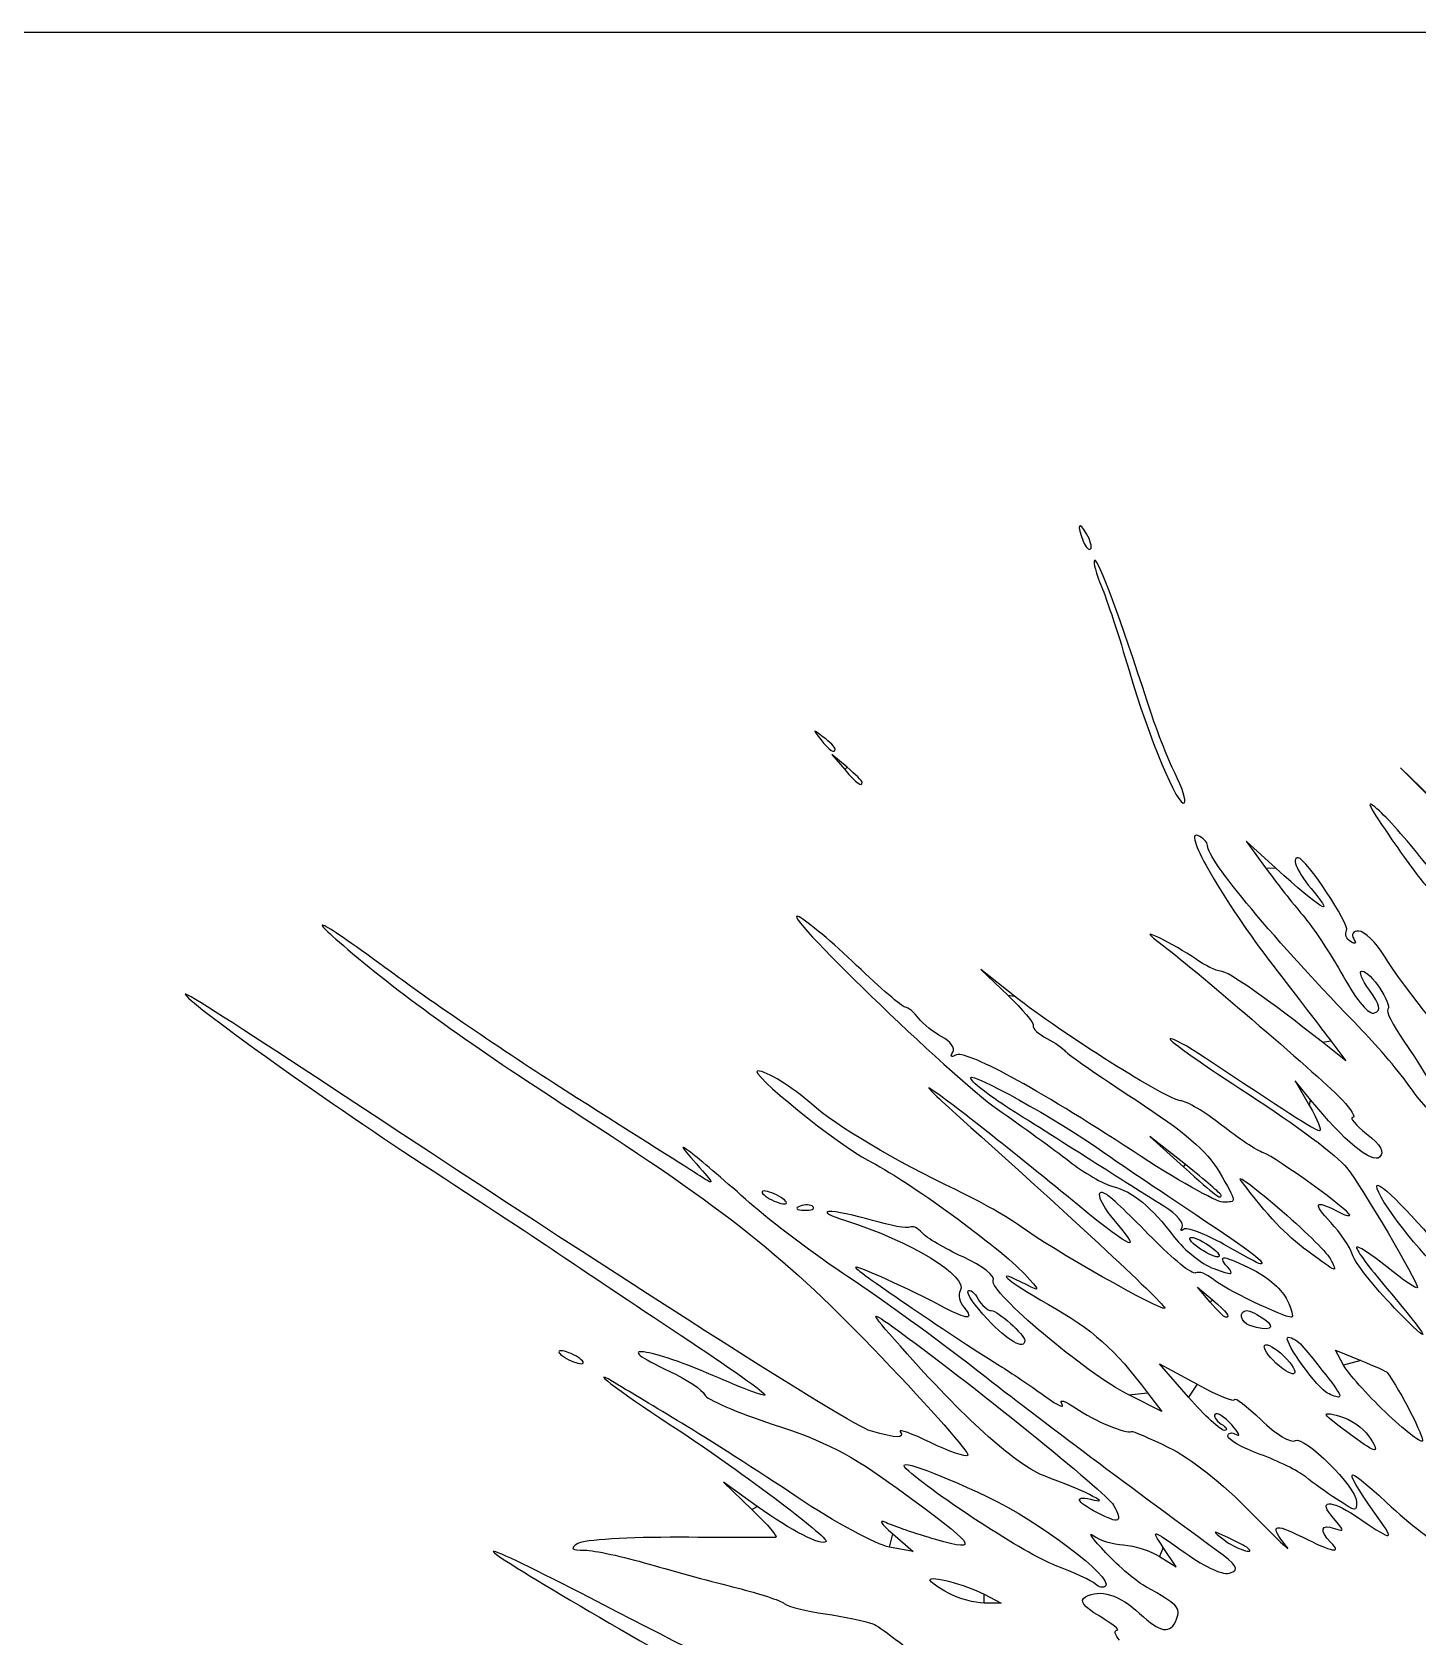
# Model space of a CAD drawing. Extents: x 759 to 1343, y 121 to 552.
# Drawn here: x 864 to 988.6, y 408 to 552.3 of the extents above; entities that cross this region are included whole.
import ezdxf

# ---------------------------------------------------------------- set-up
doc = ezdxf.new("R2010")
doc.units = 0
doc.layers.add('Ebene_1', color=7, linetype='CONTINUOUS')

msp = doc.modelspace()

# ---------------------------------------------------------------- linework, layer by layer
at = {"layer": 'Ebene_1', "color": 7}
for points in [[(759.149696, 336.765508), (759.149696, 552.287068), (1051.22584, 552.287068), (1343.30192, 552.287068), (1343.30192, 336.765508), (1343.30192, 121.243956), (1051.22584, 121.243956), (759.149696, 121.243956), (759.149696, 336.765508), (759.149696, 336.765508)], [(958.80936, 507.192172), (958.80936, 507.192172)], [(936.22088, 487.856636), (936.22088, 487.856636)], [(937.28568, 486.190804), (935.91664, 487.331268), (937.07576, 485.984252)], [(938.6548, 484.843796), (938.6548, 484.843796)], [(966.77176, 485.6269), (966.77176, 485.6269)], [(995.24968, 478.201052), (987.02688, 486.13314), (996.02464, 477.12398)], [(975.82768, 477.1205), (973.14744, 479.54838), (974.89552, 477.1537)], [(952.34264, 465.601972), (949.30024, 467.997676), (951.73416, 465.694732)], [(980.77128, 461.588252), (982.11912, 459.792244), (980.0092, 461.468156)], [(978.95152, 456.288492), (977.56984, 457.996228), (978.85952, 455.751212)], [(967.71032, 450.46514), (964.51576, 452.999388), (967.54152, 450.259516)], [(931.35288, 447.519644), (931.35288, 447.519644)], [(970.90488, 447.725268), (970.90488, 447.725268)], [(934.23056, 446.683948), (934.23056, 446.684004)], [(968.81096, 443.048652), (968.81096, 443.048652)], [(971.12936, 443.306004), (971.12936, 443.306004)], [(978.704, 442.677612), (978.704, 442.677612)], [(969.93432, 438.090596), (968.7752, 439.437604), (970.14424, 438.29714)], [(969.93432, 438.090596), (969.93432, 438.090596)], [(949.90944, 436.572116), (949.90944, 436.572116)], [(973.49096, 435.995244), (973.49096, 435.995244)], [(913.09816, 433.15154), (913.09816, 433.15154)], [(981.91344, 432.450516), (981.18288, 433.793596), (983.46664, 432.854764)], [(967.98416, 429.556004), (965.3676, 432.545252), (968.74472, 430.721772)], [(975.8404, 432.619404), (975.8404, 432.619404)], [(964.29888, 429.96026), (965.57776, 428.26582), (962.61112, 429.756212)], [(980.33304, 430.0177), (980.33304, 430.0177)], [(985.66896, 428.208596), (985.66896, 428.208596)], [(982.7004, 426.069988), (982.7004, 426.069972)], [(929.2232, 419.732196), (926.18072, 421.921652), (928.7432, 419.454412)], [(981.24928, 420.424884), (981.24928, 420.424884)], [(959.79992, 419.154604), (959.79992, 419.154604)], [(941.39304, 417.272188), (943.21848, 415.6979), (941.08872, 416.08134)], [(965.3812, 415.235268), (966.85528, 414.319468), (965.70664, 416.04422)], [(973.28816, 416.008332), (973.28816, 416.008332)], [(959.6072, 412.761188), (959.6072, 412.761188)], [(946.41312, 411.941804), (946.41312, 411.941804)], [(949.60768, 411.839852), (951.12888, 411.04866), (949.60768, 411.04866)]]:
    msp.add_lwpolyline(points, close=True, dxfattribs=at)
for points in [[(958.80936, 507.192172), (958.092, 508.405812), (957.9188, 508.017356), (958.506, 506.511884)], [(958.506, 506.511884), (958.71464, 505.976844), (959.0136, 505.665204), (959.17024, 505.819348)], [(959.17024, 505.819348), (959.32688, 505.973484), (959.16224, 506.59126), (958.80936, 507.192172)], [(964.2576, 492.120636), (961.96312, 499.30406), (959.81888, 505.06058), (959.53984, 504.786036)], [(959.53984, 504.786036), (959.39264, 504.64126), (959.66712, 503.593044), (960.14968, 502.45666)], [(960.14968, 502.45666), (960.63232, 501.320284), (961.75112, 497.91462), (962.636, 494.888516)], [(962.636, 494.888516), (964.39656, 488.867788), (967.07304, 482.46366), (967.60848, 482.990532)], [(966.77176, 485.6269), (966.1252, 486.893572), (964.99376, 489.815748), (964.2576, 492.120636)], [(935.156, 488.904308), (934.19088, 489.64898), (934.16936, 489.627804), (934.92624, 488.678276)], [(934.92624, 488.678276), (935.7212, 487.681036), (936.22088, 487.363908), (936.22088, 487.856636)], [(936.22088, 487.856636), (936.22088, 487.980948), (935.74168, 488.452404), (935.156, 488.904308)], [(937.07576, 485.984252), (938.16512, 484.718404), (938.6548, 484.364708), (938.6548, 484.843796)], [(938.6548, 484.843796), (938.6548, 484.957396), (938.03872, 485.563548), (937.28568, 486.190804)], [(967.60848, 482.990532), (967.79488, 483.173868), (967.41832, 484.360244), (966.77176, 485.6269)], [(985.1352, 482.26142), (983.8108, 483.451492), (983.9788, 483.023252), (985.99816, 480.06114)], [(989.3284, 477.472052), (987.92656, 479.293484), (986.0396, 481.4487), (985.1352, 482.26142)], [(968.81208, 480.04906), (967.422, 480.573892), (971.20504, 474.034404), (975.54504, 468.410252)], [(969.68472, 479.159308), (969.68472, 479.467476), (969.292, 479.86786), (968.81208, 480.04906)], [(983.59288, 462.526956), (975.6332, 470.737644), (969.68472, 477.851244), (969.68472, 479.159308)], [(985.99816, 480.06114), (987.3772, 478.038268), (988.86632, 476.017748), (989.30744, 475.571108)], [(977.84752, 478.051708), (977.16552, 478.051708), (977.76096, 476.747996), (979.262, 474.95462)], [(982.192, 471.519284), (982.5068, 472.020404), (978.4956, 478.051708), (977.84752, 478.051708)], [(974.89552, 477.1537), (975.85688, 475.83662), (977.36968, 473.91394), (978.2572, 472.881076)], [(979.262, 474.95462), (981.22984, 472.603532), (979.86104, 473.466788), (975.82768, 477.1205)], [(896.98008, 467.29794), (890.1416, 472.363172), (888.02152, 473.53294), (892.40936, 469.81986)], [(932.97624, 472.732404), (930.61296, 473.912396), (946.74816, 458.282684), (950.82144, 455.446292)], [(938.1484, 468.37542), (936.03096, 470.408644), (933.70344, 472.369284), (932.97624, 472.732404)], [(978.2572, 472.881076), (979.1448, 471.848204), (980.77632, 469.382916), (981.8828, 467.402668)], [(965.4252, 470.81582), (964.13624, 471.423036), (964.18144, 471.321764), (965.72144, 470.152364)], [(968.5616, 468.986764), (967.67328, 469.598612), (966.26192, 470.421692), (965.4252, 470.81582)], [(982.54704, 470.517196), (982.1552, 470.75546), (981.99544, 471.206396), (982.192, 471.519284)], [(982.82536, 470.775164), (983.09648, 470.3435), (982.992, 470.246644), (982.54704, 470.517196)], [(983.29016, 471.46634), (982.7656, 471.46634), (982.572, 471.178492), (982.82536, 470.775164)], [(985.58168, 469.221324), (984.81584, 470.456076), (983.78464, 471.46634), (983.29016, 471.46634)], [(892.40936, 469.81986), (897.41168, 465.58678), (903.67488, 461.086468), (912.41744, 455.44338)], [(965.72144, 470.152364), (968.80448, 467.811204), (980.24968, 457.939436), (981.80848, 456.276908)], [(970.86136, 467.8743), (970.48488, 467.8743), (969.45, 468.374908), (968.5616, 468.986764)], [(992.68984, 460.375116), (992.40104, 460.090932), (987.33208, 466.39922), (985.58168, 469.221324)], [(942.50368, 464.630124), (942.22576, 464.656844), (940.26584, 466.342188), (938.1484, 468.37542)], [(980.0092, 461.468156), (975.21648, 465.275068), (971.50488, 467.8743), (970.86136, 467.8743)], [(975.54504, 468.410252), (977.67824, 465.645964), (980.03, 462.57606), (980.77128, 461.588252)], [(984.2432, 466.140876), (983.5532, 467.09426), (983.2496, 467.8743), (983.56856, 467.8743)], [(983.56856, 467.8743), (984.30312, 467.8743), (986.32344, 464.88746), (985.88232, 464.453516)], [(912.9728, 456.484388), (907.71648, 459.810036), (900.51976, 464.676124), (896.98008, 467.29794)], [(981.8828, 467.402668), (983.14872, 465.137124), (984.19184, 463.914412), (984.69616, 464.104836)], [(984.69616, 464.104836), (985.3088, 464.336116), (985.202, 464.816092), (984.2432, 466.140876)], [(889.51904, 458.353468), (883.07664, 462.609316), (877.8056, 465.963548), (877.8056, 465.807324)], [(877.8056, 465.807324), (877.8056, 465.22078), (890.01216, 456.476108), (899.1028, 450.550204)], [(943.72072, 463.631724), (943.32936, 464.154156), (942.78168, 464.603444), (942.50368, 464.630124)], [(951.73416, 465.694732), (953.07288, 464.428108), (954.1024, 463.196084), (954.02208, 462.9569)], [(967.26352, 456.210316), (966.05272, 456.298076), (956.61096, 462.241028), (952.34264, 465.601972)], [(945.8184, 461.95534), (945.056, 462.354908), (944.11208, 463.109284), (943.72072, 463.631724)], [(985.88232, 464.453516), (985.70152, 464.275564), (986.32672, 463.019284), (987.27168, 461.661772)], [(946.78928, 460.567708), (947.01896, 460.933412), (946.5852, 461.553484), (945.8184, 461.95534)], [(954.02208, 462.9569), (953.94176, 462.717708), (954.48936, 462.204228), (955.23904, 461.815836)], [(955.23904, 461.815836), (955.98872, 461.427444), (956.73904, 460.908652), (956.90632, 460.662972)], [(966.32208, 461.772156), (966.18424, 461.63658), (969.38464, 459.384532), (973.434, 456.767596)], [(969.49776, 460.052844), (967.88888, 461.134036), (966.45984, 461.907724), (966.32208, 461.772156)], [(987.98336, 457.319924), (987.02672, 458.679692), (985.05104, 461.02286), (983.59288, 462.526956)], [(947.03584, 460.309052), (946.65096, 460.075028), (946.54776, 460.183284), (946.78928, 460.567708)], [(962.99128, 451.670428), (954.27888, 457.383492), (947.90232, 460.835908), (947.03584, 460.309052)], [(956.90632, 460.662972), (957.07368, 460.417292), (959.9216, 458.44626), (963.23504, 456.282916)], [(987.27168, 461.661772), (990.10792, 457.58754), (991.768, 454.075404), (990.65976, 454.493796)], [(929.26528, 458.894236), (928.27536, 458.894236), (936.58656, 452.145084), (939.15064, 450.866732)], [(934.08792, 455.91918), (932.37912, 457.448796), (930.036, 458.894236), (929.26528, 458.894236)], [(948.39072, 458.272588), (948.39072, 458.868204), (956.14392, 454.537452), (960.25632, 451.644764)], [(979.75536, 453.506196), (979.38672, 453.506196), (976.45584, 455.376796), (969.49776, 460.052844)], [(939.40464, 426.525988), (937.57808, 427.041404), (918.29192, 439.34618), (889.51904, 458.353468)], [(944.73648, 457.320116), (944.23448, 457.653604), (945.4636, 456.460452), (947.46776, 454.66866)], [(951.88952, 455.495812), (949.9652, 456.71322), (948.39072, 457.962772), (948.39072, 458.272588)], [(924.05096, 449.459164), (923.21424, 449.997404), (918.22912, 453.158756), (912.9728, 456.484388)], [(957.00976, 447.6775), (951.6996, 452.054676), (946.42776, 456.196596), (944.73648, 457.320116)], [(963.23504, 456.282916), (967.65408, 453.397756), (969.64048, 451.689684), (970.68912, 449.873412)], [(970.95704, 454.01622), (969.48144, 455.182684), (967.81936, 456.17002), (967.26352, 456.210316)], [(973.434, 456.767596), (977.48336, 454.150652), (981.42272, 451.201308), (982.18816, 450.213508)], [(985.16944, 451.154884), (984.51016, 450.491044), (981.896, 452.649308), (978.95152, 456.288492)], [(981.80848, 456.276908), (982.61984, 455.411556), (983.03056, 454.702196), (982.7212, 454.700564)], [(990.65976, 454.493796), (990.14432, 454.688388), (988.93992, 455.960148), (987.98336, 457.319924)], [(912.41744, 455.44338), (926.66136, 446.249348), (931.70696, 442.227988), (940.37936, 433.15746)], [(947.09016, 448.19358), (941.68344, 450.756932), (936.24496, 453.9883), (934.08792, 455.91918)], [(947.46776, 454.66866), (957.71848, 445.504228), (966.04304, 437.75034), (965.84272, 437.553284)], [(950.82144, 455.446292), (952.9968, 453.931484), (955.87192, 451.840292), (957.21056, 450.799188)], [(959.64776, 450.58358), (957.30512, 452.0679), (953.81384, 454.278404), (951.88952, 455.495812)], [(978.85952, 455.751212), (979.56888, 454.516452), (979.972, 453.506196), (979.75536, 453.506196)], [(982.7212, 454.700564), (982.41184, 454.698964), (982.98024, 454.045532), (983.98424, 453.248572)], [(974.7064, 451.521612), (974.11984, 451.727188), (972.43256, 452.849764), (970.95704, 454.01622)], [(983.98424, 453.248572), (985.2712, 452.227012), (985.62088, 451.609372), (985.16944, 451.154884)], [(923.44088, 451.401372), (922.16952, 452.395284), (922.21944, 452.253748), (923.74672, 450.534948)], [(960.25632, 451.644764), (961.59496, 450.703116), (965.36, 448.153404), (968.62304, 445.978724)], [(971.05376, 447.101076), (970.46808, 447.090436), (966.84, 449.146668), (962.99128, 451.670428)], [(899.1028, 450.550204), (904.29024, 447.168708), (909.90352, 443.467748), (911.57688, 442.325844)], [(928.52576, 447.042948), (926.56488, 448.786692), (924.27672, 450.74798), (923.44088, 451.401372)], [(923.74672, 450.534948), (925.42008, 448.651764), (925.44544, 448.562108), (924.05096, 449.459164)], [(939.15064, 450.866732), (942.59768, 449.148196), (951.0032, 443.037724), (953.25544, 440.613228)], [(957.21056, 450.799188), (958.54928, 449.758092), (960.32912, 448.726812), (961.16576, 448.507468)], [(965.83888, 446.673948), (964.77648, 447.339932), (961.99048, 449.099268), (959.64776, 450.58358)], [(967.54152, 450.259516), (970.4604, 447.61646), (970.90488, 447.281548), (970.90488, 447.725268)], [(970.90488, 447.725268), (970.90488, 447.838356), (969.46736, 449.0713), (967.71032, 450.46514)], [(982.46304, 445.929812), (982.46304, 446.34974), (975.84, 451.124332), (974.7064, 451.521612)], [(982.18816, 450.213508), (983.66728, 448.304596), (988.54792, 440.01814), (988.54792, 439.415708)], [(970.68912, 449.873412), (972.396, 446.91682), (972.36864, 447.1249), (971.05376, 447.101076)], [(972.71592, 449.010932), (972.22184, 449.666508), (973.68152, 448.609884), (975.9596, 446.662892)], [(978.704, 442.677612), (976.65144, 444.199228), (975.1276, 445.810964), (972.71592, 449.010932)], [(984.90024, 448.522724), (984.90024, 449.228644), (988.39736, 445.691436), (991.32848, 442.020844)], [(929.83168, 448.09998), (929.49704, 448.09998), (929.63392, 447.838836), (930.13592, 447.519644)], [(931.35288, 447.519644), (930.85088, 447.838836), (930.16632, 448.09998), (929.83168, 448.09998)], [(930.13592, 447.519644), (930.63792, 447.20046), (931.32248, 446.939308), (931.6572, 446.939308)], [(931.6572, 446.939308), (931.99184, 446.939308), (931.85496, 447.20046), (931.35288, 447.519644)], [(952.94312, 444.8721), (951.8552, 445.688508), (949.22136, 447.183172), (947.09016, 448.19358)], [(961.52416, 445.17074), (964.01576, 442.257356), (962.6964, 442.989988), (957.00976, 447.6775)], [(960.64304, 447.766692), (959.41176, 448.515372), (959.904, 447.065036), (961.52416, 445.17074)], [(964.71296, 443.87442), (962.85632, 445.782996), (961.02488, 447.534524), (960.64304, 447.766692)], [(961.16576, 448.507468), (963.0036, 448.02566), (964.5908, 446.715148), (966.71512, 443.9255)], [(980.7596, 445.274468), (979.12016, 446.99722), (979.29952, 447.347052), (981.286, 446.301084)], [(991.14304, 440.485276), (988.96856, 442.242588), (984.90024, 447.480396), (984.90024, 448.522724)], [(937.4284, 440.34154), (934.49272, 442.283572), (930.48656, 445.299212), (928.52576, 447.042948)], [(933.06432, 446.731204), (932.57888, 446.5401), (932.72304, 446.398236), (933.43192, 446.369516)], [(934.23056, 446.684004), (934.0284, 446.882932), (933.50352, 446.904196), (933.06432, 446.731204)], [(933.43192, 446.369516), (934.07336, 446.343516), (934.4328, 446.485012), (934.23056, 446.683948)], [(935.66456, 446.262956), (935.13208, 446.230396), (935.79664, 445.861484), (937.14144, 445.44314)], [(939.57152, 445.451972), (937.9552, 445.930564), (936.19704, 446.295508), (935.66456, 446.262956)], [(967.41472, 444.845012), (967.6104, 445.18494), (966.90136, 446.007964), (965.83888, 446.673948)], [(968.62304, 445.978724), (973.73024, 442.574972), (975.11368, 441.512332), (974.40368, 441.538548)], [(975.9596, 446.662892), (978.23768, 444.715892), (980.36944, 442.630452), (980.6968, 442.02858)], [(981.286, 446.301084), (981.93336, 445.960228), (982.46304, 445.793156), (982.46304, 445.929812)], [(937.14144, 445.44314), (942.95688, 443.634004), (948.26152, 440.390548), (947.46872, 439.128588)], [(942.946, 444.846708), (942.70632, 444.701004), (941.18784, 444.973372), (939.57152, 445.451972)], [(944.03976, 444.331452), (943.67776, 444.76054), (943.1856, 444.992404), (942.946, 444.846708)], [(965.84272, 437.553284), (965.54504, 437.26038), (955.46576, 442.979012), (952.94312, 444.8721)], [(967.53304, 444.647396), (967.27224, 444.416156), (967.21896, 444.505076), (967.41472, 444.845012)], [(971.12936, 443.306004), (969.41216, 444.275012), (967.79384, 444.878636), (967.53304, 444.647396)], [(982.71384, 442.361828), (982.50072, 443.058292), (981.62128, 444.36898), (980.7596, 445.274468)], [(947.7096, 442.163404), (946.05312, 442.926732), (944.40168, 443.902348), (944.03976, 444.331452)], [(968.6208, 440.727836), (968.32808, 440.549884), (966.5696, 441.965844), (964.71296, 443.87442)], [(966.71512, 443.9255), (967.59192, 442.77414), (969.18648, 441.5113), (970.25856, 441.119204)], [(968.81096, 443.048652), (968.16136, 443.532084), (967.90368, 443.92762), (968.23832, 443.92762)], [(968.23832, 443.92762), (968.57296, 443.92762), (969.37832, 443.532084), (970.028, 443.048652)], [(970.60064, 442.169684), (970.266, 442.169684), (969.46064, 442.56522), (968.81096, 443.048652)], [(970.028, 443.048652), (970.6776, 442.56522), (970.93528, 442.169684), (970.60064, 442.169684)], [(974.40368, 441.538548), (974.32008, 441.541748), (972.84664, 442.336996), (971.12936, 443.306004)], [(985.80968, 441.265476), (984.30368, 442.479628), (983.07152, 443.267564), (983.07152, 443.016452)], [(983.07152, 443.016452), (983.07152, 442.765332), (984.23952, 441.183812), (985.6672, 439.501972)], [(911.57688, 442.325844), (913.25024, 441.183948), (918.1124, 437.9359), (922.3816, 435.107964)], [(950.43128, 440.031692), (950.60392, 440.47438), (949.50208, 441.337428), (947.7096, 442.163404)], [(971.48024, 441.268876), (970.50168, 442.428948), (971.11352, 442.354868), (973.84848, 440.982124)], [(980.6968, 442.02858), (981.44248, 440.657812), (981.4176, 440.665908), (978.704, 442.677612)], [(986.50024, 437.57246), (984.63088, 439.510156), (982.92704, 441.665372), (982.71384, 442.361828)], [(948.7728, 432.109708), (945.46896, 434.695172), (940.364, 438.3995), (937.4284, 440.34154)], [(946.04736, 437.605668), (942.91672, 439.277028), (938.04312, 441.480252), (938.04312, 441.224172)], [(938.04312, 441.224172), (938.04312, 440.974364), (947.25096, 434.7115), (951.23224, 432.253364)], [(953.44752, 439.655508), (950.15232, 441.341204), (951.5476, 440.074804), (955.38512, 437.89682)], [(953.25544, 440.613228), (954.66416, 439.096636), (954.6784, 439.025844), (953.44752, 439.655508)], [(970.17936, 440.161732), (969.6148, 440.651052), (968.91344, 440.905796), (968.6208, 440.727836)], [(977.2444, 436.743404), (976.49632, 436.743404), (971.1248, 439.342356), (970.17936, 440.161732)], [(970.25856, 441.119204), (971.9384, 440.50486), (972.10728, 440.525556), (971.48024, 441.268876)], [(973.84848, 440.982124), (975.10784, 440.349996), (976.46016, 439.137684), (976.8536, 438.288108)], [(988.54792, 439.415708), (988.54792, 439.218932), (987.31576, 440.051324), (985.80968, 441.265476)], [(947.46872, 439.128588), (947.24712, 438.7757), (947.39672, 438.094668), (947.80112, 437.615188)], [(949.90944, 436.572116), (948.77088, 437.794884), (947.98392, 438.937596), (948.16064, 439.111484)], [(948.16064, 439.111484), (948.33736, 439.285364), (948.74888, 438.95842), (949.07504, 438.38494)], [(962.61112, 429.756212), (958.81184, 431.66498), (950.0508, 439.056164), (950.43128, 440.031692)], [(985.6672, 439.501972), (989.8072, 434.62474), (990.1824, 433.755628), (986.50024, 437.57246)], [(942.69208, 433.450876), (939.25224, 437.312428), (939.15024, 437.503996), (941.39304, 435.889908)], [(947.80112, 437.615188), (948.7344, 436.508772), (948.1084, 436.505372), (946.04736, 437.605668)], [(949.07504, 438.38494), (949.40128, 437.81146), (949.9284, 437.342252), (950.2464, 437.342252)], [(950.2464, 437.342252), (950.84232, 437.342252), (953.25864, 435.181212), (953.25864, 434.648236)], [(955.38512, 437.89682), (959.406, 435.614788), (961.31224, 433.917492), (964.29888, 429.96026)], [(971.30344, 436.74358), (971.188, 436.74358), (970.57192, 437.34974), (969.93432, 438.090596)], [(970.14424, 438.29714), (971.43088, 437.225388), (971.7904, 436.74358), (971.30344, 436.74358)], [(973.49096, 435.995244), (972.6528, 436.270116), (972.4392, 437.342252), (973.22256, 437.342252)], [(973.22256, 437.342252), (973.49328, 437.342252), (974.21408, 436.983052), (974.82432, 436.544028)], [(976.8536, 438.288108), (977.24704, 437.438516), (977.42296, 436.743404), (977.2444, 436.743404)], [(941.39304, 435.889908), (948.02752, 431.115276), (960.66576, 420.90598), (961.23312, 419.862916)], [(953.25864, 434.648236), (953.25864, 433.741228), (951.72528, 434.622076), (949.90944, 436.572116)], [(974.82432, 436.544028), (975.93752, 435.74318), (975.19344, 435.436932), (973.49096, 435.995244)], [(925.8204, 431.266516), (919.52952, 434.038116), (915.49664, 434.58086), (921.36744, 431.865796)], [(922.3816, 435.107964), (926.65088, 432.28002), (930.0484, 429.8723), (929.93168, 429.75746)], [(974.83672, 434.226172), (975.03552, 434.421724), (975.79144, 433.998012), (976.51656, 433.284596)], [(980.33304, 430.0177), (979.13464, 430.87906), (976.33016, 434.947572), (976.93488, 434.947572)], [(976.93488, 434.947572), (977.27336, 434.947572), (977.8308, 434.61082), (978.1736, 434.199228)], [(911.57696, 433.731876), (911.24224, 433.731876), (911.3792, 433.470732), (911.8812, 433.15154)], [(913.09816, 433.15154), (912.59616, 433.470732), (911.9116, 433.731876), (911.57696, 433.731876)], [(911.8812, 433.15154), (912.3832, 432.832356), (913.06776, 432.571204), (913.4024, 432.571204)], [(913.4024, 432.571204), (913.73704, 432.571204), (913.60016, 432.832356), (913.09816, 433.15154)], [(940.37936, 433.15746), (944.842, 428.490036), (948.3404, 424.5209), (948.15368, 424.337164)], [(955.08408, 422.449444), (952.65456, 423.331652), (948.12056, 427.356876), (942.69208, 433.450876)], [(975.8404, 432.619404), (975.08968, 433.30758), (974.638, 434.030612), (974.83672, 434.226172)], [(976.51656, 433.284596), (978.23616, 431.592732), (977.62088, 430.987412), (975.8404, 432.619404)], [(978.1736, 434.199228), (981.07848, 430.71174), (981.89416, 429.56082), (981.45544, 429.5687)], [(983.46664, 432.854764), (984.72272, 432.338412), (985.79288, 431.857204), (985.8448, 431.785404)], [(916.74904, 430.651812), (913.44864, 432.654572), (916.72344, 430.139636), (921.3128, 427.146804)], [(921.36744, 431.865796), (922.90352, 431.155396), (924.29632, 430.22558), (924.46248, 429.799516)], [(970.46576, 415.81594), (962.29304, 421.791364), (953.95936, 428.050892), (948.7728, 432.109708)], [(951.23224, 432.253364), (952.29888, 431.594828), (954.06128, 430.396884), (955.1488, 429.591276)], [(985.66896, 428.208596), (984.00528, 429.802964), (982.31528, 431.711828), (981.91344, 432.450516)], [(985.8448, 431.785404), (987.0044, 430.180828), (989.22656, 425.833748), (989.00072, 425.61158)], [(922.45224, 427.21082), (920.15216, 428.595652), (917.58576, 430.144092), (916.74904, 430.651812)], [(929.93168, 429.75746), (929.81496, 429.642628), (927.96488, 430.3217), (925.8204, 431.266516)], [(968.74472, 430.721772), (970.60216, 429.71886), (972.12184, 429.10174), (972.12184, 429.350404)], [(981.45544, 429.5687), (981.17472, 429.5735), (980.6696, 429.775788), (980.33304, 430.0177)], [(924.46248, 429.799516), (924.62864, 429.37346), (927.41072, 428.166548), (930.6448, 427.117484)], [(955.1488, 429.591276), (956.23632, 428.785668), (956.89032, 428.5019), (956.60208, 428.960676)], [(956.60208, 428.960676), (956.31392, 429.419452), (956.88056, 429.23838), (957.86136, 428.558284)], [(957.86136, 428.558284), (959.44016, 427.463476), (962.41768, 426.225052), (962.84328, 426.486172)], [(971.20912, 426.57562), (970.87448, 426.57082), (969.4232, 427.911916), (967.98416, 429.556004)], [(972.12184, 429.350404), (972.12184, 429.59906), (973.19248, 428.774004), (974.50088, 427.516932)], [(921.3128, 427.146804), (927.14928, 423.340844), (935.73432, 416.907604), (935.4068, 416.585388)], [(932.79656, 420.578868), (929.40728, 422.841612), (924.75232, 425.825996), (922.45224, 427.21082)], [(930.6448, 427.117484), (935.29008, 425.610692), (937.63024, 424.406396), (941.78728, 421.383276)], [(970.36848, 428.033956), (970.18088, 427.849396), (970.43008, 427.447772), (970.92248, 427.141444)], [(971.87208, 427.065596), (971.23264, 427.782748), (970.55608, 428.218508), (970.36848, 428.033956)], [(970.92248, 427.141444), (971.4148, 426.835124), (971.54384, 426.580508), (971.20912, 426.57562)], [(974.50088, 427.516932), (975.87128, 426.200412), (977.17752, 425.412292), (977.58176, 425.658108)], [(982.7004, 426.069972), (979.85768, 428.174892), (979.75792, 428.330828), (981.5564, 427.857596)], [(981.5564, 427.857596), (982.4984, 427.609724), (983.66952, 426.813652), (984.15888, 426.088548)], [(989.00072, 425.61158), (988.832, 425.445572), (987.33272, 426.614228), (985.66896, 428.208596)], [(942.06848, 426.459188), (942.4684, 425.822612), (941.84168, 425.838324), (939.40464, 426.525988)], [(944.7868, 425.47714), (943.12176, 426.28786), (941.89848, 426.72978), (942.06848, 426.459188)], [(962.84328, 426.486172), (962.9292, 426.538892), (964.43528, 425.89106), (966.19, 425.046532)], [(971.51336, 426.052332), (971.51336, 426.373804), (971.85568, 426.439916), (972.274, 426.199244)], [(974.40368, 424.420516), (972.814, 424.996556), (971.51336, 425.730868), (971.51336, 426.052332)], [(972.274, 426.199244), (972.69232, 425.95858), (972.51144, 426.348436), (971.87208, 427.065596)], [(977.58176, 425.658108), (978.3728, 426.139076), (983.07472, 421.450252), (983.07472, 420.1805)], [(984.15888, 426.088548), (985.27872, 424.4293), (984.92232, 424.424764), (982.7004, 426.069988)], [(948.15368, 424.337164), (947.96688, 424.153436), (946.45184, 424.66642), (944.7868, 425.47714)], [(966.19, 425.046532), (968.11448, 424.120308), (971.04944, 421.801012), (973.58664, 419.201468)], [(978.51104, 422.389028), (977.84168, 422.930316), (975.99344, 423.844492), (974.40368, 424.420516)], [(942.61, 423.13018), (941.55896, 424.127188), (944.7584, 423.018124), (949.91192, 420.599028)], [(955.9952, 414.433452), (953.48728, 415.363652), (944.94984, 420.9107), (942.61, 423.13018)], [(985.37568, 418.210116), (981.6624, 423.450092), (981.74168, 423.81374), (985.78592, 420.091652)], [(941.78728, 421.383276), (948.95432, 416.171164), (949.41712, 415.55554), (945.2588, 416.76546)], [(959.49568, 420.314524), (961.1292, 419.902148), (958.214, 421.312924), (955.08408, 422.449444)], [(981.24928, 420.424884), (980.41256, 420.963876), (979.1804, 421.847732), (978.51104, 422.389028)], [(941.08872, 416.08134), (939.91744, 416.292228), (936.18592, 418.316116), (932.79656, 420.578868)], [(949.91192, 420.599028), (954.51992, 418.435996), (961.2648, 413.331124), (960.51992, 412.57026)], [(959.79992, 419.154604), (957.7752, 420.200532), (957.6212, 420.787716), (959.49568, 420.314524)], [(961.23312, 419.862916), (962.09552, 418.277556), (961.79, 418.126572), (959.79992, 419.154604)], [(980.9996, 418.681756), (979.55312, 420.30254), (980.71672, 420.420004), (982.9776, 418.881436)], [(983.07472, 420.1805), (983.07472, 419.21774), (983.13552, 419.209556), (981.24928, 420.424884)], [(985.78592, 420.091652), (987.99888, 418.054972), (990.1256, 416.388588), (990.512, 416.388588)], [(928.7432, 419.454412), (930.15264, 418.097428), (931.11096, 416.973756), (930.87296, 416.957364)], [(935.4068, 416.585388), (934.974, 416.159572), (932.28888, 417.526012), (929.2232, 419.732196)], [(940.78448, 418.279852), (940.06144, 418.6165), (940.3084, 418.207532), (941.39304, 417.272188)], [(973.58664, 419.201468), (975.9, 416.831204), (977.3376, 415.451924), (976.7812, 416.136388)], [(981.09392, 417.764964), (982.04992, 417.421964), (982.04024, 417.515708), (980.9996, 418.681756)], [(982.9776, 418.881436), (986.16672, 416.711068), (986.50512, 416.616364), (985.37568, 418.210116)], [(922.22552, 416.963764), (917.70744, 416.983604), (913.60016, 416.731708), (913.09816, 416.40406)], [(945.2588, 416.76546), (943.46728, 417.28674), (941.45384, 417.968212), (940.78448, 418.279852)], [(960.56048, 415.562996), (959.38912, 416.811516), (958.8692, 417.508308), (959.40504, 417.11142)], [(959.40504, 417.11142), (959.94088, 416.71454), (961.17304, 416.336092), (962.1432, 416.270436)], [(965.70664, 416.04422), (964.56864, 417.752916), (964.58688, 417.748548), (967.66224, 415.57474)], [(971.51336, 416.939356), (970.07904, 417.611452), (970.0596, 417.598988), (971.17328, 416.721116)], [(976.7812, 416.136388), (975.20064, 418.080844), (975.57024, 418.309004), (978.17936, 416.99942)], [(978.17936, 416.99942), (980.90896, 415.629356), (981.83104, 415.453836), (980.7592, 416.508316)], [(980.7592, 416.508316), (979.69392, 417.55642), (979.86672, 418.205252), (981.09392, 417.764964)], [(905.496, 415.694196), (905.23352, 415.4359), (919.13248, 407.256396), (927.70192, 402.626116)], [(914.12728, 411.552516), (909.50592, 413.95422), (905.62184, 415.81798), (905.496, 415.694196)], [(913.09816, 416.40406), (912.36944, 415.928452), (912.4948, 415.806484), (913.71976, 415.799164)], [(913.71976, 415.799164), (914.56368, 415.794364), (917.16504, 415.233748), (919.50048, 414.553892)], [(930.87296, 416.957364), (930.63488, 416.940964), (926.74352, 416.943764), (922.22552, 416.963764)], [(964.21144, 412.46794), (963.37472, 412.9217), (961.73184, 414.314476), (960.56048, 415.562996)], [(962.1432, 416.270436), (963.11336, 416.204756), (964.57048, 415.738956), (965.3812, 415.235268)], [(967.66224, 415.57474), (969.60944, 414.198436), (971.13904, 413.521124), (971.76576, 413.757724)], [(971.76576, 413.757724), (972.5668, 414.060164), (972.30912, 414.468156), (970.46576, 415.81594)], [(971.17328, 416.721116), (972.14264, 415.95706), (974.1232, 415.289524), (973.28816, 416.008332)], [(973.28816, 416.008332), (973.14872, 416.128364), (972.35008, 416.547324), (971.51336, 416.939356)], [(919.50048, 414.553892), (921.83592, 413.874028), (925.38632, 412.910932), (927.39032, 412.41366)], [(959.6072, 412.761188), (959.29488, 413.05994), (957.66944, 413.81246), (955.9952, 414.433452)], [(944.73976, 413.126588), (944.73976, 413.567484), (947.88392, 412.736372), (949.60768, 411.839852)], [(946.41312, 411.941804), (945.49272, 412.433044), (944.73976, 412.966196), (944.73976, 413.126588)], [(960.51992, 412.57026), (960.33032, 412.376524), (959.9196, 412.462444), (959.6072, 412.761188)], [(941.58712, 397.966724), (941.14064, 397.848932), (927.70496, 404.496252), (914.12728, 411.552516)], [(927.39032, 412.41366), (929.39424, 411.916404), (931.31104, 411.285556), (931.64976, 411.01178)], [(949.60768, 411.04866), (948.77096, 411.04866), (947.33344, 411.450572), (946.41312, 411.941804)], [(960.002, 409.857604), (958.46712, 410.778228), (958.13472, 411.234124), (958.7332, 411.598004)], [(958.7332, 411.598004), (959.97184, 412.351172), (961.81312, 411.78946), (963.5872, 410.117268)], [(966.90512, 409.605564), (967.29952, 410.616692), (966.96032, 410.977084), (964.21144, 412.46794)], [(931.64976, 411.01178), (931.98848, 410.738004), (933.63472, 410.31738), (935.30808, 410.077052)], [(935.30808, 410.077052), (936.98144, 409.836724), (938.92024, 409.431436), (939.61648, 409.17642)], [(961.5508, 408.607988), (961.8428, 408.609588), (961.14584, 409.17154), (960.002, 409.857604)], [(963.5872, 410.117268), (965.45696, 408.354836), (966.3628, 408.215124), (966.90512, 409.605564)], [(939.61648, 409.17642), (940.73688, 408.766076), (949.0996, 401.905964), (952.36384, 398.719564)], [(961.77744, 407.707748), (961.3608, 408.201644), (961.2588, 408.606756), (961.5508, 408.607988)]]:
    msp.add_open_spline(points, degree=3, dxfattribs=at)

doc.saveas('drawing.dxf')
